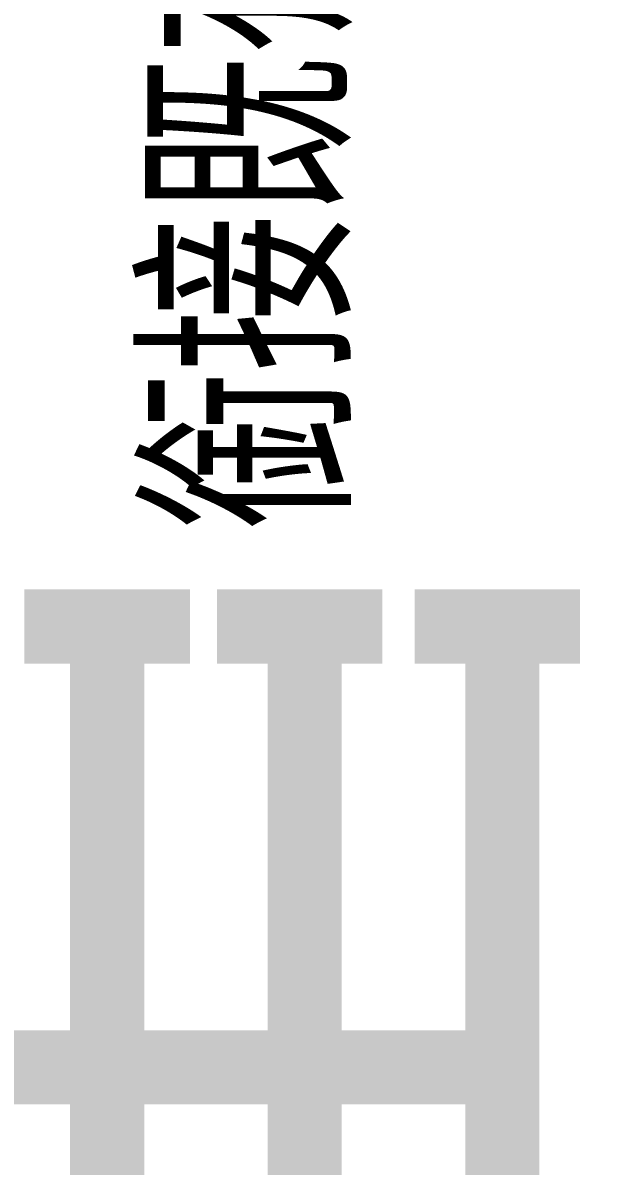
# Model space of a CAD drawing. Extents: x -18238 to -8686, y -1229 to 9502.
# Drawn here: x -16903.9 to -16783.6, y 2233 to 2464.6 of the extents above; entities that cross this region are included whole.
import ezdxf
from ezdxf.enums import TextEntityAlignment as Align

# ---------------------------------------------------------------- set-up
doc = ezdxf.new("R2010")
doc.units = 0
for name, color, linetype in [('188K-SM-07-C3-LR1-MECH-PIPE-Y2257103$0$P-DR', 5, 'Continuous'), ('188K-SM-07-C3-LR1-MECH-PIPE-Y2257103$0$P-TXT', 53, 'Continuous'), ('188K-SM-07-C3-LR1-MECH-PIPE-Y2257103$0$P-砂濾-FSR', 3, 'Continuous'), ('188K-SM-07-C3-LR1-MECH-PIPE-Y2257103$0$P-砂濾-FSS', 6, 'Continuous')]:
    doc.layers.add(name, color=color, linetype=linetype)
doc.styles.add('188K-SM-07-C3-LR1-MECH-PIPE-Y2257103$0$Standard', font='txt.shx', dxfattribs={"bigfont": 'chineset.shx'})

# ---------------------------------------------------------------- blocks, each defined once
blk = doc.blocks.new('188K-SM-07-C3-LR1-MECH-PIPE-Y2257103')
at = {"layer": '188K-SM-07-C3-LR1-MECH-PIPE-Y2257103$0$P-DR', "const_width": 15}
for points in [[(-16824.63, 2342.32), (-16791.12, 2342.32)], [(-16806.86, 1859.29), (-16806.86, 2342.32)], [(-16969, 2253.02), (-16806.86, 2253.02)]]:
    blk.add_lwpolyline(points, dxfattribs=at)
at = {"layer": '188K-SM-07-C3-LR1-MECH-PIPE-Y2257103$0$P-砂濾-FSR', "const_width": 15}
for points in [[(-16864.63, 2342.32), (-16831.12, 2342.32)], [(-16846.86, 1859.29), (-16846.86, 2342.32)]]:
    blk.add_lwpolyline(points, dxfattribs=at)
at = {"layer": '188K-SM-07-C3-LR1-MECH-PIPE-Y2257103$0$P-砂濾-FSS', "const_width": 15}
for points in [[(-16903.62, 2342.32), (-16870.1, 2342.32)], [(-16886.86, 1859.29), (-16886.86, 2342.32)]]:
    blk.add_lwpolyline(points, dxfattribs=at)
at = {"layer": '188K-SM-07-C3-LR1-MECH-PIPE-Y2257103$0$P-TXT', "style": '188K-SM-07-C3-LR1-MECH-PIPE-Y2257103$0$Standard', "width": 0.8}
blk.add_text('銜接既有管路', height=40, rotation=90, dxfattribs=at).set_placement((-16857.42, 2361.9), align=Align.MIDDLE_LEFT)

msp = doc.modelspace()

# ---------------------------------------------------------------- block references
msp.add_blockref('188K-SM-07-C3-LR1-MECH-PIPE-Y2257103', (0, 0))

doc.saveas('drawing.dxf')
